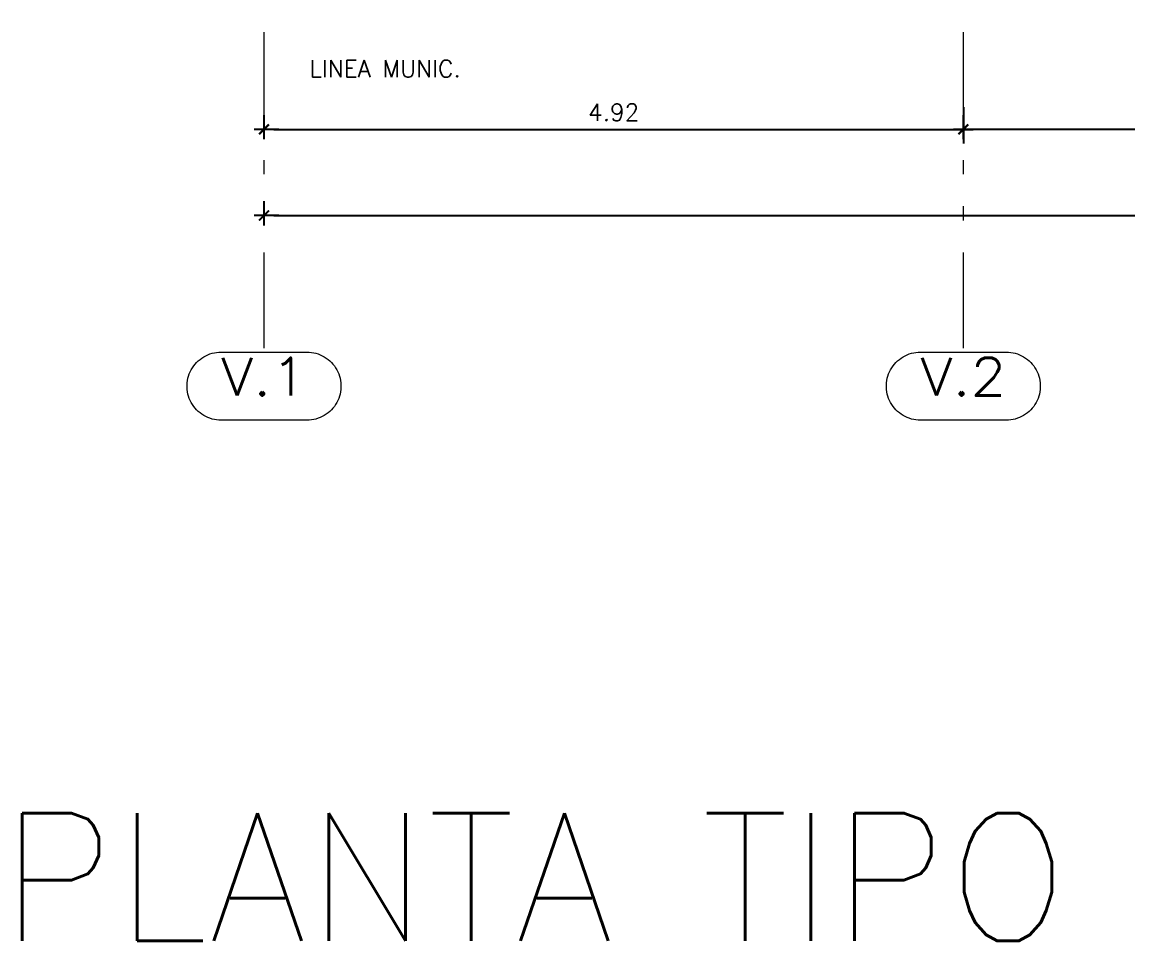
# Model space of a CAD drawing. Header units: metres. Extents: x 219 to 707, y -561 to -17.
# Drawn here: x 339.89 to 347.68, y -242.41 to -235.94 of the extents above; entities that cross this region are included whole.
import ezdxf
from ezdxf.enums import TextEntityAlignment as Align

# ---------------------------------------------------------------- set-up
doc = ezdxf.new("R2010")
doc.units = ezdxf.units.M
doc.linetypes.add('CYPE_RAYAPUNTOPUNTO', pattern=[0.45, 0.225, -0.075, 0, -0.075, 0, -0.075])
for name, color, linetype in [('0_dr referencias', 7, 'Continuous'), ('A-Texto', 3, 'Continuous'), ('Dr Ejes en bloque', 4, 'Continuous'), ('TCOTA', 1, 'Continuous')]:
    doc.layers.add(name, color=color, linetype=linetype)
doc.layers.add('COTAS_REF_LINEAS', color=2, linetype='Continuous', lineweight=0)
doc.layers.add('COTAS_REPLANTEO', color=7, linetype='CYPE_RAYAPUNTOPUNTO', lineweight=0)
doc.styles.add('CYPETXT', font='romans', dxfattribs={"height": 0.2})
doc.styles.add('T12', font='romans.shx', dxfattribs={"height": 0.12})
doc.dimstyles.new('DIM50', dxfattribs={"dimtxt": 0.12, "dimasz": 0.07, "dimexe": 0.1, "dimexo": 0.05, "dimgap": 0.06, "dimtad": 1, "dimzin": 4, "dimdsep": 46, "dimtxsty": 'T12', "dimblk1": 'COTA1', "dimblk2": 'COTA1', "dimsah": 1, "dimcen": 0.07, "dimclrt": 3, "dimadec": 0, "dimazin": 0, "dimtfac": 1, "dimtmove": 2, "dimatfit": 0, "dimldrblk": 'COTA1', "dimfxl": 1, "dimtolj": 1, "dimtzin": 4, "dimarcsym": 0})

# ---------------------------------------------------------------- blocks, each defined once
blk = doc.blocks.new('COTA1')
for p, q in [((-1.5, 0), (1, 0)), ((0, 1), (0, -1))]:
    blk.add_line(p, q)
at = {"const_width": 0.2}
blk.add_lwpolyline([(-0.5, -0.5), (0.5, 0.5)], dxfattribs=at)
blk = doc.blocks.new('*D851')
at = {"layer": 'Defpoints', "color": 0, "transparency": 16777216}
for p in [(139.0277, 126.9935), (115.8777, 126.8678), (139.0277, 126.8678)]:
    blk.add_point(p, dxfattribs=at)
at = {"layer": 'TCOTA', "color": 0, "lineweight": -2, "transparency": 16777216}
for p, q in [((115.8777, 126.9178), (115.8777, 126.9678)), ((139.0277, 126.9435), (139.0277, 126.7678)), ((115.9477, 126.8678), (138.9577, 126.8678))]:
    blk.add_line(p, q, dxfattribs=at)
at = {"layer": 'TCOTA', "color": 0, "lineweight": -2, "transparency": 16777216, "xscale": 0.07, "yscale": 0.07, "zscale": 0.07, "rotation": 180}
blk.add_blockref('COTA1', (115.8777, 126.8678), dxfattribs=at)
at = {"layer": 'TCOTA', "color": 0, "lineweight": -2, "transparency": 16777216, "xscale": 0.07, "yscale": 0.07, "zscale": 0.07}
blk.add_blockref('COTA1', (139.0277, 126.8678), dxfattribs=at)
at = {"layer": 'TCOTA', "color": 3, "transparency": 16777216, "insert": (127.4527, 126.9878), "char_height": 0.12, "attachment_point": 5, "style": 'T12'}
blk.add_mtext('\\A1;23.15', dxfattribs=at)
blk = doc.blocks.new('*D853')
at = {"layer": 'Defpoints', "color": 0, "transparency": 16777216}
for p in [(115.8777, 127.474), (120.8027, 127.474), (120.8027, 127.474)]:
    blk.add_point(p, dxfattribs=at)
at = {"layer": 'TCOTA', "color": 0, "lineweight": -2, "transparency": 16777216}
for p, q in [((115.8777, 127.524), (115.8777, 127.574)), ((120.8027, 127.524), (120.8027, 127.574)), ((115.9477, 127.474), (120.7327, 127.474))]:
    blk.add_line(p, q, dxfattribs=at)
at = {"layer": 'TCOTA', "color": 0, "lineweight": -2, "transparency": 16777216, "xscale": 0.07, "yscale": 0.07, "zscale": 0.07, "rotation": 180}
blk.add_blockref('COTA1', (115.8777, 127.474), dxfattribs=at)
at = {"layer": 'TCOTA', "color": 0, "lineweight": -2, "transparency": 16777216, "xscale": 0.07, "yscale": 0.07, "zscale": 0.07}
blk.add_blockref('COTA1', (120.8027, 127.474), dxfattribs=at)
at = {"layer": 'TCOTA', "color": 3, "transparency": 16777216, "insert": (118.3402, 127.594), "char_height": 0.12, "attachment_point": 5, "style": 'T12'}
blk.add_mtext('\\A1;4.92', dxfattribs=at)
blk = doc.blocks.new('*D854')
at = {"layer": 'Defpoints', "color": 0, "transparency": 16777216}
for p in [(120.8027, 127.6811), (120.8027, 127.474), (125.7777, 127.474)]:
    blk.add_point(p, dxfattribs=at)
at = {"layer": 'TCOTA', "color": 0, "lineweight": -2, "transparency": 16777216}
for p, q in [((120.8027, 127.6311), (120.8027, 127.374)), ((125.7077, 127.474), (120.8727, 127.474)), ((125.7777, 127.424), (125.7777, 127.374))]:
    blk.add_line(p, q, dxfattribs=at)
at = {"layer": 'TCOTA', "color": 0, "lineweight": -2, "transparency": 16777216, "xscale": 0.07, "yscale": 0.07, "zscale": 0.07, "rotation": 180}
blk.add_blockref('COTA1', (120.8027, 127.474), dxfattribs=at)
at = {"layer": 'TCOTA', "color": 0, "lineweight": -2, "transparency": 16777216, "xscale": 0.07, "yscale": 0.07, "zscale": 0.07}
blk.add_blockref('COTA1', (125.7777, 127.474), dxfattribs=at)
at = {"layer": 'TCOTA', "color": 3, "transparency": 16777216, "insert": (123.2902, 127.594), "char_height": 0.12, "attachment_point": 5, "style": 'T12'}
blk.add_mtext('\\A1;4.97', dxfattribs=at)
blk = doc.blocks.new('DSADADASDAS')
at = {"layer": 'COTAS_REF_LINEAS'}
for points in [[(116.1797, 125.906), (116.1957, 125.9055), (116.2117, 125.9039), (116.2275, 125.9012), (116.2431, 125.8975), (116.2584, 125.8927), (116.2734, 125.887), (116.288, 125.8802), (116.302, 125.8725), (116.3155, 125.8639), (116.3284, 125.8543), (116.3407, 125.844), (116.3522, 125.8328), (116.363, 125.8209), (116.3729, 125.8084), (116.382, 125.7951), (116.3902, 125.7813), (116.3974, 125.767), (116.4037, 125.7523), (116.4089, 125.7371), (116.4132, 125.7216), (116.4164, 125.7059), (116.4185, 125.69), (116.4196, 125.674), (116.4196, 125.658), (116.4185, 125.642), (116.4164, 125.6261), (116.4132, 125.6104), (116.4089, 125.5949), (116.4037, 125.5797), (116.3974, 125.565), (116.3902, 125.5507), (116.382, 125.5369), (116.3729, 125.5236), (116.363, 125.511), (116.3522, 125.4991), (116.3407, 125.488), (116.3284, 125.4776), (116.3155, 125.4681), (116.302, 125.4595), (116.288, 125.4518), (116.2734, 125.445), (116.2584, 125.4393), (116.2431, 125.4345), (116.2275, 125.4308), (116.2117, 125.4281), (116.1957, 125.4265), (116.1797, 125.426), (115.5757, 125.426), (115.5597, 125.4265), (115.5437, 125.4281), (115.5279, 125.4308), (115.5123, 125.4345), (115.497, 125.4393), (115.482, 125.445), (115.4675, 125.4518), (115.4534, 125.4595), (115.4399, 125.4681), (115.427, 125.4776), (115.4147, 125.488), (115.4032, 125.4991), (115.3924, 125.511), (115.3825, 125.5236), (115.3734, 125.5369), (115.3652, 125.5507), (115.358, 125.565), (115.3517, 125.5797), (115.3465, 125.5949), (115.3422, 125.6104), (115.3391, 125.6261), (115.3369, 125.642), (115.3358, 125.658), (115.3358, 125.674), (115.3369, 125.69), (115.3391, 125.7059), (115.3422, 125.7216), (115.3465, 125.7371), (115.3517, 125.7523), (115.358, 125.767), (115.3652, 125.7813), (115.3734, 125.7951), (115.3825, 125.8084), (115.3924, 125.8209), (115.4032, 125.8328), (115.4147, 125.844), (115.427, 125.8543), (115.4399, 125.8639), (115.4534, 125.8725), (115.4675, 125.8802), (115.482, 125.887), (115.497, 125.8927), (115.5123, 125.8975), (115.5279, 125.9012), (115.5437, 125.9039), (115.5597, 125.9055), (115.5757, 125.906), (116.1797, 125.906)], [(121.1047, 125.906), (121.1207, 125.9055), (121.1367, 125.9039), (121.1525, 125.9012), (121.1681, 125.8975), (121.1834, 125.8927), (121.1984, 125.887), (121.213, 125.8802), (121.227, 125.8725), (121.2405, 125.8639), (121.2534, 125.8543), (121.2657, 125.844), (121.2772, 125.8328), (121.288, 125.8209), (121.2979, 125.8084), (121.307, 125.7951), (121.3152, 125.7813), (121.3224, 125.767), (121.3287, 125.7523), (121.3339, 125.7371), (121.3382, 125.7216), (121.3414, 125.7059), (121.3435, 125.69), (121.3446, 125.674), (121.3446, 125.658), (121.3435, 125.642), (121.3414, 125.6261), (121.3382, 125.6104), (121.3339, 125.5949), (121.3287, 125.5797), (121.3224, 125.565), (121.3152, 125.5507), (121.307, 125.5369), (121.2979, 125.5236), (121.288, 125.511), (121.2772, 125.4991), (121.2657, 125.488), (121.2534, 125.4776), (121.2405, 125.4681), (121.227, 125.4595), (121.213, 125.4518), (121.1984, 125.445), (121.1834, 125.4393), (121.1681, 125.4345), (121.1525, 125.4308), (121.1367, 125.4281), (121.1207, 125.4265), (121.1047, 125.426), (120.5007, 125.426), (120.4847, 125.4265), (120.4687, 125.4281), (120.4529, 125.4308), (120.4373, 125.4345), (120.422, 125.4393), (120.407, 125.445), (120.3925, 125.4518), (120.3784, 125.4595), (120.3649, 125.4681), (120.352, 125.4776), (120.3397, 125.488), (120.3282, 125.4991), (120.3174, 125.511), (120.3075, 125.5236), (120.2984, 125.5369), (120.2902, 125.5507), (120.283, 125.565), (120.2767, 125.5797), (120.2715, 125.5949), (120.2672, 125.6104), (120.2641, 125.6261), (120.2619, 125.642), (120.2608, 125.658), (120.2608, 125.674), (120.2619, 125.69), (120.2641, 125.7059), (120.2672, 125.7216), (120.2715, 125.7371), (120.2767, 125.7523), (120.283, 125.767), (120.2902, 125.7813), (120.2984, 125.7951), (120.3075, 125.8084), (120.3174, 125.8209), (120.3282, 125.8328), (120.3397, 125.844), (120.352, 125.8543), (120.3649, 125.8639), (120.3784, 125.8725), (120.3925, 125.8802), (120.407, 125.887), (120.422, 125.8927), (120.4373, 125.8975), (120.4529, 125.9012), (120.4687, 125.9039), (120.4847, 125.9055), (120.5007, 125.906), (121.1047, 125.906)]]:
    blk.add_lwpolyline(points, close=True, dxfattribs=at)
at = {"layer": 'COTAS_REPLANTEO', "ltscale": 3}
for p, q in [((115.8777, 125.9327, -0.525), (115.8777, 146.4778, -0.525)), ((120.8027, 125.9327, -0.525), (120.8027, 146.4778, -0.525))]:
    blk.add_line(p, q, dxfattribs=at)
at = {"layer": 'COTAS_REF_LINEAS', "style": 'CYPETXT'}
for s, width, p, p2 in [('V.1', 1.219615, (115.5757, 125.5993, -0.525), (116.1797, 125.5993, -0.525)), ('V.2', 1.057, (120.5007, 125.5993, -0.525), (121.1047, 125.5993, -0.525))]:
    blk.add_text(s, height=0.26667, dxfattribs=dict(at, width=width)).set_placement(p, p2, align=Align.FIT)
at = {"layer": 'TCOTA'}
for base, p1, p2, picture, middle in [((120.8027083, 127.4739555, -0.5249959), (115.8777084, 127.4739555, -0.5249959), (120.8027083, 127.4739555, -0.5249959), '*D853', (118.3402084, 127.5939555, -0.5249959)), ((120.8027083, 127.4739555, -0.5249959), (125.7777082, 127.4739555, -0.5249959), (120.8027083, 127.6810747, -0.5249959), '*D854', (123.2902083, 127.5939555, -0.5249959)), ((139.0277, 126.8678, -0.525), (115.8777, 126.8678, -0.525), (139.0277, 126.9935, -0.525), '*D851', (127.4527, 126.9878, -0.525))]:
    dim = blk.add_linear_dim(base=base, p1=p1, p2=p2, dimstyle='DIM50', dxfattribs=at)
    dim.commit()
    dim.dimension.update_dxf_attribs({"geometry": picture, "text_midpoint": middle})

msp = doc.modelspace()

# ---------------------------------------------------------------- block references
at = {"layer": 'Dr Ejes en bloque'}
msp.add_blockref('DSADADASDAS', (225.7179, -364.1705, 0.525), dxfattribs=at)

# ---------------------------------------------------------------- texts
at = {"layer": '0_dr referencias', "insert": (339.7377, -241.5104, 0), "char_height": 0.9, "attachment_point": 1, "style": 'T12'}
msp.add_mtext_dynamic_manual_height_columns('PLANTA TIPO 5AL6', width=33.721669, gutter_width=4.5, heights=[0], dxfattribs=at)
at = {"layer": 'A-Texto', "transparency": 33554687, "style": 'T12'}
msp.add_text('LINEA MUNIC.', height=0.12, dxfattribs=at).set_placement((341.9163, -236.3291))

doc.saveas('drawing.dxf')
